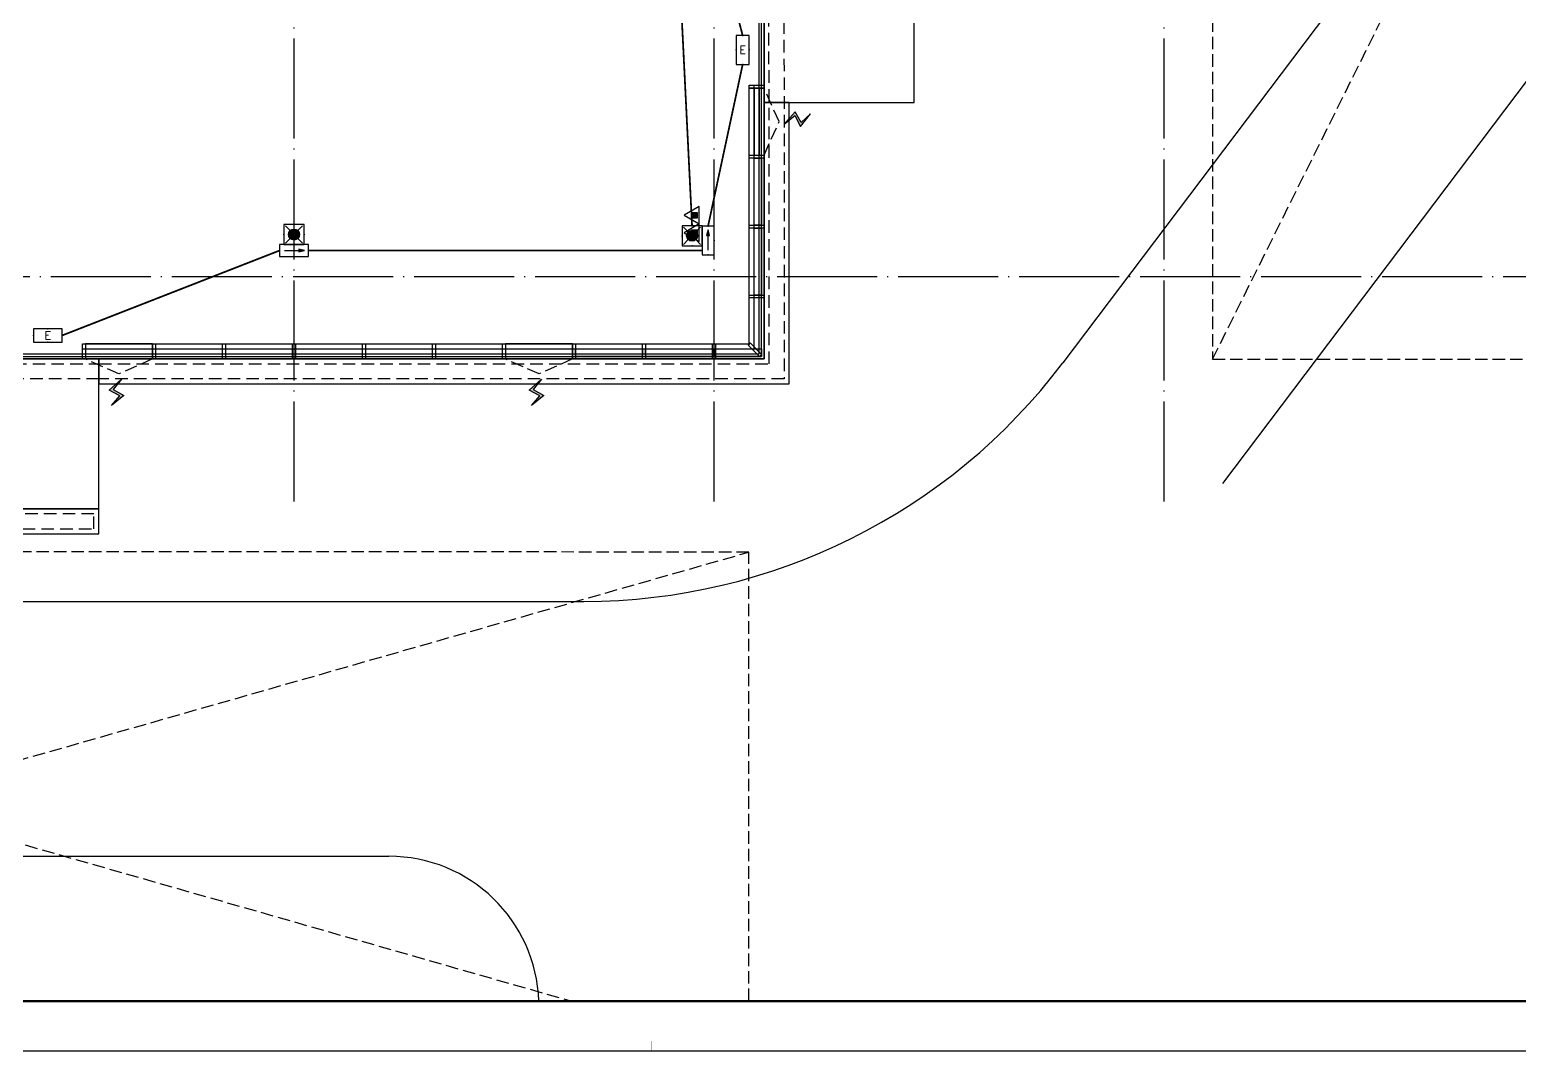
# Model space of a CAD drawing. Extents: x -2209072 to 495824, y -92434 to 572724.
# Drawn here: x 36717 to 66500, y -15500 to 4936 of the extents above; entities that cross this region are included whole.
import ezdxf
from ezdxf.enums import TextEntityAlignment as Align

# ---------------------------------------------------------------- set-up
doc = ezdxf.new("R2010")
doc.units = 0
doc.header["$LTSCALE"] = 1000
doc.header["$MEASUREMENT"] = 0
for name, pattern in [('6#7#幕墙$0$DASH', [0.35, 0.25, -0.1]), ('DASH', [0.35, 0.25, -0.1]), ('X-104 6#7#平面$0$104-1112 结构$0$$AUDIT_BAD_LTYPE1', [0]), ('X-104 6#7#平面$0$CACHE', [0.375, 0.25, -0.125]), ('X-104 6#7#平面$0$DASH', [0.35, 0.25, -0.1]), ('X-104 6#7#平面$0$DOTE', [2.42, 2, -0.2, 0.02, -0.2])]:
    doc.linetypes.add(name, pattern=pattern)
doc.layers.get('0').update_dxf_attribs({"linetype": 'CONTINUOUS'})
doc.layers.add('6#7#幕墙$0$04-不打印_辅助线', color=165, linetype='CONTINUOUS', plot=False)
doc.layers.add('X-104 6#7#平面$0$电提结构', color=1, linetype='CONTINUOUS', plot=False)
for name, color, linetype in [('6#7#幕墙$0$04-电动窗', 1, 'CONTINUOUS'), ('6#7#幕墙$0$A-C_玻璃幕墙', 140, 'CONTINUOUS'), ('6#7#幕墙$0$A-C_窗', 140, 'CONTINUOUS'), ('EQUIP-照明', 3, 'CONTINUOUS'), ('WIRE-应急', 2, 'DASH'), ('X-104 6#7#平面$0$01-标注_轴线坐标', 132, 'CONTINUOUS'), ('X-104 6#7#平面$0$A-E_楼梯', 171, 'CONTINUOUS'), ('X-104 6#7#平面$0$A-O_散水', 134, 'CONTINUOUS'), ('X-104 6#7#平面$0$A-TECH_结构', 21, 'CONTINUOUS'), ('X-104 6#7#平面$0$A_AXIS-轴线', 36, 'X-104 6#7#平面$0$DOTE'), ('X-104 6#7#平面$0$EQUIP_消防-01', 7, 'CONTINUOUS'), ('X-104 6#7#平面$0$M-消防 救援场地', 240, 'X-104 6#7#平面$0$DASH'), ('X-104 6#7#平面$0$M-道路 边线', 151, 'CONTINUOUS'), ('X-104 6#7#平面$0$水-消防_消火栓', 41, 'CONTINUOUS')]:
    doc.layers.add(name, color=color, linetype=linetype)
doc.layers.get('X-104 6#7#平面$0$电提结构').off()
doc.styles.add('_TEL_DIM', font='SIMPLEX', dxfattribs={"width": 0.8, "height": 3.5, "bigfont": 'HZTXT'})

# ---------------------------------------------------------------- blocks, each defined once
blk = doc.blocks.new('$equip_U$00000189(HT0843)')
at = {"color": 2}
for p, q in [((-0.72, 0.66), (-0.72, 0)), ((0.72, 0.66), (-0.72, 0.66)), ((-0.72, 0), (0.72, 0)), ((0.72, 0), (0.72, 0.66))]:
    blk.add_line(p, q, dxfattribs=at)
at = {"color": 2, "const_width": 0.0125}
for points in [[(0.72, 0.66), (0.72, 0.66), (-0.72, 0.66)], [(-0.72, 0.66), (-0.72, 0)], [(-0.72, 0), (0.72, 0)], [(0.72, 0), (0.72, 0.66)]]:
    blk.add_lwpolyline(points, dxfattribs=at)
at = {"color": 2}
blk.add_lwpolyline([(-0.72, 0.66), (-0.72, 0)], dxfattribs=at)
for p in [(-0.72, 0.33), (0, 0.66), (0, 0), (0.72, 0.33)]:
    blk.add_point(p)
at = {"color": 7, "style": '_TEL_DIM'}
blk.add_attdef('$TEXT$', text='', height=0.4, dxfattribs=at).set_placement((0, 0.33), align=Align.MIDDLE_CENTER)
at = {"color": 7, "style": '_TEL_DIM', "flags": 1}
blk.add_attdef('A', text='', height=0.000025, dxfattribs=at).set_placement((0, 0), align=Align.MIDDLE_CENTER)
blk = doc.blocks.new('$equip$00002534')
for p, q in [((-0.72, 0.66), (-0.72, 0)), ((0.72, 0.66), (-0.72, 0.66)), ((-0.72, 0), (0.72, 0)), ((0.72, 0), (0.72, 0.66))]:
    blk.add_line(p, q)
at = {"const_width": 0.03}
blk.add_lwpolyline([(-0.72, 0.66), (-0.72, 0), (0.72, 0), (0.72, 0.66), (-0.72, 0.66), (-0.72, 0)], dxfattribs=at)
for p in [(-0.72, 0.33), (0, 0.66), (0, 0), (0.72, 0.33)]:
    blk.add_point(p)
at = {"color": 7, "style": '_TEL_DIM'}
blk.add_attdef('$TEXT$', text='', height=0.4, dxfattribs=at).set_placement((0, 0.33), align=Align.MIDDLE_CENTER)
at = {"color": 7, "style": '_TEL_DIM', "flags": 1}
blk.add_attdef('A', text='', height=0.00002, dxfattribs=at).set_placement((0, 0), align=Align.MIDDLE_CENTER)
blk = doc.blocks.new('$equip$00002604')
blk.add_hatch(color=256).paths.add_polyline_path([(0.275, 0.5, 1), (-0.274, 0.5, 1)])
for p, q in [((-0.429, 0.929), (-0.194, 0.694)), ((0.194, 0.694), (0.429, 0.929)), ((-0.429, 0.071), (-0.194, 0.306)), ((0.194, 0.306), (0.429, 0.071))]:
    blk.add_line(p, q)
at = {"const_width": 0.02}
blk.add_lwpolyline([(-0.5, 1), (-0.5, 0), (0.5, 0), (0.5, 1), (-0.5, 1), (-0.5, 0)], dxfattribs=at)
blk.add_lwpolyline([(-0.5, 1), (-0.5, 0), (0.5, 0), (0.5, 1)], close=True)
blk.add_circle((0, 0.5), 0.275)
for p in [(0, 1), (-0.5, 0.5), (0, 0), (0.5, 0.5)]:
    blk.add_point(p)
at = {"color": 7, "style": '_TEL_DIM', "flags": 1}
blk.add_attdef('A', text='', height=0.000025, dxfattribs=at).set_placement((0, 0), align=Align.MIDDLE_CENTER)
blk = doc.blocks.new('$equip$00002540')
blk.add_hatch(color=256).paths.add_polyline_path([(0.24, 0.372), (0.24, 0.228), (0.528, 0.3)])
for p, q in [((-0.72, 0.6), (-0.72, 0)), ((0.72, 0.6), (-0.72, 0.6)), ((-0.72, 0), (0.72, 0)), ((0.24, 0.372), (0.24, 0.228)), ((0.528, 0.3), (0.24, 0.372)), ((0.24, 0.228), (0.528, 0.3)), ((0.72, 0), (0.72, 0.6))]:
    blk.add_line(p, q)
at = {"color": 7}
blk.add_line((-0.48, 0.3), (0.48, 0.3), dxfattribs=at)
at = {"const_width": 0.02}
blk.add_lwpolyline([(-0.72, 0.6), (-0.72, 0), (0.72, 0), (0.72, 0.6), (-0.72, 0.6), (-0.72, 0)], dxfattribs=at)
for p in [(-0.72, 0.3), (0, 0.6), (0, 0), (0.72, 0.3)]:
    blk.add_point(p)
at = {"color": 7, "style": '_TEL_DIM', "flags": 1}
blk.add_attdef('A', text='', height=0.00002, dxfattribs=at).set_placement((0, 0), align=Align.MIDDLE_CENTER)
blk = doc.blocks.new('X-104 6#7#平面$0$A$C1863634F')
at = {"layer": 'X-104 6#7#平面$0$A_AXIS-轴线'}
for points in [[(42000, -4500), (42000, 60900)], [(50400, -4500), (50400, 60900)], [(59400, -4500), (59400, 60900)], [(59400, -4500), (59400, 60900)], [(-4000, 0), (117300, 0)]]:
    blk.add_lwpolyline(points, dxfattribs=at)
blk = doc.blocks.new('X-104 6#7#平面$0$efrgh')
at = {"layer": 'X-104 6#7#平面$0$A-TECH_结构'}
blk.add_lwpolyline([(110750, 57400), (58450, 57400), (58450, 35600), (58950, 35600), (58950, 32300), (38400, 32300), (38400, 31350), (36650, 31350), (36650, 23250), (38400, 23250), (38400, 22300), (41500, 22300), (41500, 20200), (-950, 20200), (-950, -1600), (51350, -1600), (51350, 20200), (50850, 20200), (50850, 22300), (59650, 22300), (59650, 20550), (67750, 20550)], dxfattribs=at)
blk = doc.blocks.new('图框-A0+1-4')
for points, const_width in [([(0.02, 0.02), (1486.02, 0.02), (1486.02, 841.03), (0.02, 841.03)], 0.05), ([(1411.02, 831.03), (25.02, 831.03), (25.02, 10.03), (1411.02, 10.03)], 0.5)]:
    blk.add_lwpolyline(points, close=True, dxfattribs=dict(const_width=const_width))
at = {"const_width": 0.05}
blk.add_lwpolyline([(669.02, 0.02), (669.02, 2.03)], dxfattribs=at)
blk = doc.blocks.new('X-104 6#7#平面$0$A$C13F4706C')
at = {"layer": 'X-104 6#7#平面$0$M-消防 救援场地'}
for p, q in [((60370, -1650), (70370, 18450)), ((16102, -5499), (47551, -14496)), ((19619, -14496), (51100, -5511))]:
    blk.add_line(p, q, dxfattribs=at)
blk.add_lwpolyline([(60370, 18450), (60370, -1650), (70370, -1650), (70370, 18450)], close=True, dxfattribs=at)
blk.add_lwpolyline([(51100, -14496), (51100, -5511), (16100, -5500), (16100, -14496)], dxfattribs=at)
blk = doc.blocks.new('X-104 6#7#平面$0$A$C345B0C38')
at = {"layer": 'X-104 6#7#平面$0$M-道路 边线'}
for p, q in [((75319, 22047), (57372, -1729)), ((78511, 19637), (60565, -4139)), ((19535, -6500), (47794, -6500)), ((32876, -11600), (43899, -11600))]:
    blk.add_line(p, q, dxfattribs=at)
for centre, radius, start, end in [((47794, 5500), 12000, 270, 322.954), ((43899, -14600), 3000, 1.949, 90)]:
    blk.add_arc(centre, radius, start, end, dxfattribs=at)
at = {"layer": 'X-104 6#7#平面$0$电提结构', "linetype": 'X-104 6#7#平面$0$104-1112 结构$0$$AUDIT_BAD_LTYPE1'}
blk.add_blockref('X-104 6#7#平面$0$A$C13F4706C', (-2, -2), dxfattribs=at)
blk = doc.blocks.new('*U1372')
at = {"layer": 'X-104 6#7#平面$0$A-O_散水'}
blk.add_lwpolyline([(2000, -500), (2000, 0), (0, 0), (0, -500), (2000, -500)], close=True, dxfattribs=at)
at = {"layer": 'X-104 6#7#平面$0$A-O_散水', "linetype": 'X-104 6#7#平面$0$CACHE'}
blk.add_lwpolyline([(1900, -400), (1900, -100), (100, -100), (100, -400)], close=True, dxfattribs=at)
blk = doc.blocks.new('6#7#幕墙$0$$TCHSYS$WIN2D')
for p, q in [((-0.5, 0.5), (0.5, 0.5)), ((-0.5, 0.5), (-0.5, -0.5)), ((0.5, 0.5), (0.5, -0.5)), ((0.5, 0.167), (-0.5, 0.167)), ((0.5, -0.167), (-0.5, -0.167)), ((-0.5, -0.5), (0.5, -0.5))]:
    blk.add_line(p, q)
blk = doc.blocks.new('6#7#幕墙$0$开启扇')
at = {"layer": '6#7#幕墙$0$04-电动窗'}
h = blk.add_hatch(color=1, dxfattribs=at)
h.dxf.hatch_style = 1
h.paths.add_polyline_path([(822, 978), (651, 790), (867, 672), (619, 453), (788, 663), (571, 780)])
at = {"layer": '6#7#幕墙$0$04-电动窗', "color": 1}
blk.add_lwpolyline([(822, 978), (651, 790), (867, 672), (619, 453), (788, 663), (571, 780), (822, 978)], close=True, dxfattribs=at)
at = {"layer": '6#7#幕墙$0$A-C_窗', "linetype": '6#7#幕墙$0$DASH'}
blk.add_lwpolyline([(0, 50), (670, 350), (1340, 50)], dxfattribs=at)
at = {"layer": '6#7#幕墙$0$A-C_窗', "xscale": -1340, "yscale": 300, "zscale": 1340, "rotation": 180}
blk.add_blockref('6#7#幕墙$0$$TCHSYS$WIN2D', (670, -100), dxfattribs=at)
blk = doc.blocks.new('6#7#幕墙$0$ii')
blk.add_lwpolyline([(-1340, 0), (0, 0), (0, -150), (-1340, -150)], close=True)
blk = doc.blocks.new('6#7#幕墙$0$jiao')
at = {"layer": '6#7#幕墙$0$A-C_窗'}
blk.add_lwpolyline([(51079, -1171), (51308, -1400), (51350, -1358), (51121, -1129)], close=True, dxfattribs=at)
blk = doc.blocks.new('*U1967')
blk.add_lwpolyline([(-1360, 0), (-20, 0), (-20, -150), (-1360, -150)], close=True)
blk = doc.blocks.new('*U1974')
blk.add_lwpolyline([(-1360, 0), (-440, 0), (-440, -150), (-1360, -150)], close=True)
blk = doc.blocks.new('6#7#幕墙')
at = {"layer": '6#7#幕墙$0$04-不打印_辅助线'}
blk.add_lwpolyline([(-17750, 73600), (139900, 73600), (139900, -15500), (-17750, -15500)], close=True, dxfattribs=at)
blk.add_lwpolyline([(110700, 55950), (110700, 57350), (58500, 57350), (58500, 35650), (59000, 35650), (59000, 32250), (38450, 32250), (38450, 31500), (38450, 31500), (38450, 23100), (38450, 23100), (38450, 22350), (41550, 22350), (41550, 20150), (-900, 20150), (-900, -1550), (51300, -1550), (51300, 9200)], dxfattribs=at)
at = {"layer": '6#7#幕墙$0$A-C_玻璃幕墙'}
for points in [[(38350, 23850), (38350, 22250), (41450, 22250), (41450, 20250), (-1000, 20250), (-1000, -1650), (51400, -1650), (51400, 9200)], [(37770, -1600), (51350, -1600), (51350, 3830)], [(37770, -1450), (51200, -1450), (51200, 3830)], [(37770, -1350), (51100, -1350), (51100, 3830)]]:
    blk.add_lwpolyline(points, dxfattribs=at)
for points in [[(51400, 3830), (51400, 3770), (51100, 3770), (51100, 3830)], [(51400, 2430), (51400, 2370), (51100, 2370), (51100, 2430)], [(51400, 1030), (51400, 970), (51100, 970), (51100, 1030)], [(51400, -370), (51400, -430), (51100, -430), (51100, -370)], [(37770, -1350), (37830, -1350), (37830, -1650), (37770, -1650)], [(39170, -1350), (39230, -1350), (39230, -1650), (39170, -1650)], [(40570, -1350), (40630, -1350), (40630, -1650), (40570, -1650)], [(41970, -1350), (42030, -1350), (42030, -1650), (41970, -1650)], [(43370, -1350), (43430, -1350), (43430, -1650), (43370, -1650)], [(44770, -1350), (44830, -1350), (44830, -1650), (44770, -1650)], [(46170, -1350), (46230, -1350), (46230, -1650), (46170, -1650)], [(47570, -1350), (47630, -1350), (47630, -1650), (47570, -1650)], [(48970, -1350), (49030, -1350), (49030, -1650), (48970, -1650)], [(50370, -1350), (50430, -1350), (50430, -1650), (50370, -1650)]]:
    blk.add_lwpolyline(points, close=True, dxfattribs=at)
at = {"layer": '6#7#幕墙$0$A-C_玻璃幕墙', "xscale": -1, "rotation": 270}
blk.add_blockref('6#7#幕墙$0$开启扇', (51350, 2430), dxfattribs=at)
at = {"layer": '6#7#幕墙$0$A-C_玻璃幕墙'}
for name, p, rotation in [('6#7#幕墙$0$ii', (51200, 2370), 90), ('6#7#幕墙$0$ii', (51200, 970), 90), ('6#7#幕墙$0$开启扇', (39170, -1600), 179.9999999999999), ('6#7#幕墙$0$开启扇', (47570, -1600), 179.9999999999999), ('*U1967', (48990, -1450), 359.9980808591542), ('*U1967', (50390, -1450), 359.9980808591542), ('*U1974', (51790, -1450), 359.9980808591542)]:
    blk.add_blockref(name, p, dxfattribs=dict(at, rotation=rotation))
at = {"layer": '6#7#幕墙$0$A-C_窗'}
blk.add_blockref('6#7#幕墙$0$jiao', (0, -200), dxfattribs=at)
blk = doc.blocks.new('X-104 6#7#平面$0$$TWTSYS$00000546')
h = blk.add_hatch()
h.set_pattern_fill('ANSI31', color=256, scale=200, style=0)
h.set_pattern_definition([(45, (-38543.802, -6670.83), (-17.67767, 17.67767), [])])
h.paths.add_polyline_path([(-65, 174), (65, 174), (65, 44), (-65, 44)])
for points in [[(0, 344), (-198, 0), (198, 0)], [(-65, 174), (65, 174), (65, 44), (-65, 44)]]:
    blk.add_lwpolyline(points, close=True)
blk = doc.blocks.new('X-104 6#7#平面$0$灭火器2')
at = {"layer": 'X-104 6#7#平面$0$EQUIP_消防-01', "xscale": 0.88, "yscale": 0.88, "zscale": 0.88, "rotation": 90}
for p in [(-4049632, -27064), (-4049632, -27413)]:
    blk.add_blockref('X-104 6#7#平面$0$$TWTSYS$00000546', p, dxfattribs=at)
blk = doc.blocks.new('X-104 6#7#平面$0$A$C61334207')
at = {"layer": 'X-104 6#7#平面$0$EQUIP_消防-01'}
blk.add_blockref('X-104 6#7#平面$0$灭火器2', (4099734, 28290), dxfattribs=at)
blk = doc.blocks.new('X-104 6#7#平面')
at = {"layer": 'X-104 6#7#平面$0$A-E_楼梯'}
for points in [[(51400, 3483), (54400, 3483), (54400, 5483), (51400, 5483)], [(36100, -1650), (36100, -4650), (38100, -4650), (38100, -1650)]]:
    blk.add_lwpolyline(points, dxfattribs=at)
at = {"layer": 'X-104 6#7#平面$0$A-O_散水', "linetype": 'X-104 6#7#平面$0$CACHE'}
for points in [[(27700, 20350), (-1100, 20350), (-1100, -1750), (38100, -1750), (38100, -2050), (-1400, -2050), (-1400, 20650), (27700, 20650)], [(51498, 5483), (51798, 5483), (51800, -2050), (38100, -2050), (38100, -1750), (51500, -1750)]]:
    blk.add_lwpolyline(points, close=True, dxfattribs=at)
at = {"layer": 'X-104 6#7#平面$0$A-O_散水'}
for points in [[(55370, 14145), (55370, 9200), (51400, 9200), (51400, -1650), (-1000, -1650), (-1000, 20250), (34500, 20250), (34500, 20750), (29700, 20750), (29700, 20250)], [(38100, -1650), (38100, -2150), (51900, -2150), (51900, 3483), (51400, 3483)]]:
    blk.add_lwpolyline(points, dxfattribs=at)
at = {"layer": 'X-104 6#7#平面$0$A-O_散水', "linetype": 'X-104 6#7#平面$0$CACHE'}
blk.add_lwpolyline([(51400, 3383), (51400, 3383)], dxfattribs=at)
at = {"linetype": 'X-104 6#7#平面$0$104-1112 结构$0$$AUDIT_BAD_LTYPE1'}
blk.add_blockref('X-104 6#7#平面$0$A$C61334207', (0, 0), dxfattribs=at)
blk.add_blockref('6#7#幕墙', (0, 0))
at = {"xscale": 100, "yscale": 100, "zscale": 100}
blk.add_blockref('图框-A0+1-4', (-17753, -15500), dxfattribs=at)
at = {"color": 1}
blk.add_blockref('X-104 6#7#平面$0$A$C345B0C38', (0, 0), dxfattribs=at)
at = {"layer": 'X-104 6#7#平面$0$01-标注_轴线坐标'}
blk.add_blockref('X-104 6#7#平面$0$A$C1863634F', (0, 0), dxfattribs=at)
at = {"layer": 'X-104 6#7#平面$0$A-O_散水'}
blk.add_blockref('*U1372', (36100, -4650), dxfattribs=at)
at = {"layer": 'X-104 6#7#平面$0$水-消防_消火栓', "linetype": 'ByBlock'}
blk.add_blockref('X-104 6#7#平面$0$efrgh', (0, 0), dxfattribs=at)

msp = doc.modelspace()

# ---------------------------------------------------------------- linework, layer by layer
at = {"layer": 'WIRE-应急', "linetype": 'DASH', "const_width": 35}
for points in [[(49960, 1015), (49560, 9100)], [(50972, 4820), (49880, 9012)], [(50280, 1010), (50972, 4244)], [(37365, -1179), (41712, 520)], [(42288, 520), (50160, 520)]]:
    msp.add_lwpolyline(points, dxfattribs=at)

# ---------------------------------------------------------------- block references
msp.add_blockref('X-104 6#7#平面', (0, 0))
at = {"layer": 'EQUIP-照明'}
ref = msp.add_blockref('$equip_U$00000189(HT0843)', (51104, 4532), dxfattribs=dict(at, xscale=400, yscale=400, zscale=400, rotation=90))
ref.add_attrib('$TEXT$', 'E', dxfattribs={"layer": '0', "color": 7, "height": 160, "style": '_TEL_DIM'}).set_placement((50972, 4532), align=Align.MIDDLE_CENTER)
at = {"layer": 'EQUIP-照明', "xscale": 400, "yscale": 400, "zscale": 400}
for name, p in [('$equip$00002604', (42000, 640)), ('$equip$00002604', (49960, 615)), ('$equip$00002540', (42000, 400))]:
    msp.add_blockref(name, p, dxfattribs=at)
at = {"layer": 'EQUIP-照明', "xscale": 400, "yscale": 400, "zscale": 400, "rotation": 90}
msp.add_blockref('$equip$00002540', (50400, 722), dxfattribs=at)
at = {"layer": 'EQUIP-照明', "xscale": 400, "yscale": 400, "zscale": 400}
msp.add_blockref('$equip$00002534', (37077, -1311), dxfattribs=at).add_auto_attribs({'$TEXT$': 'E'})

doc.saveas('drawing.dxf')
